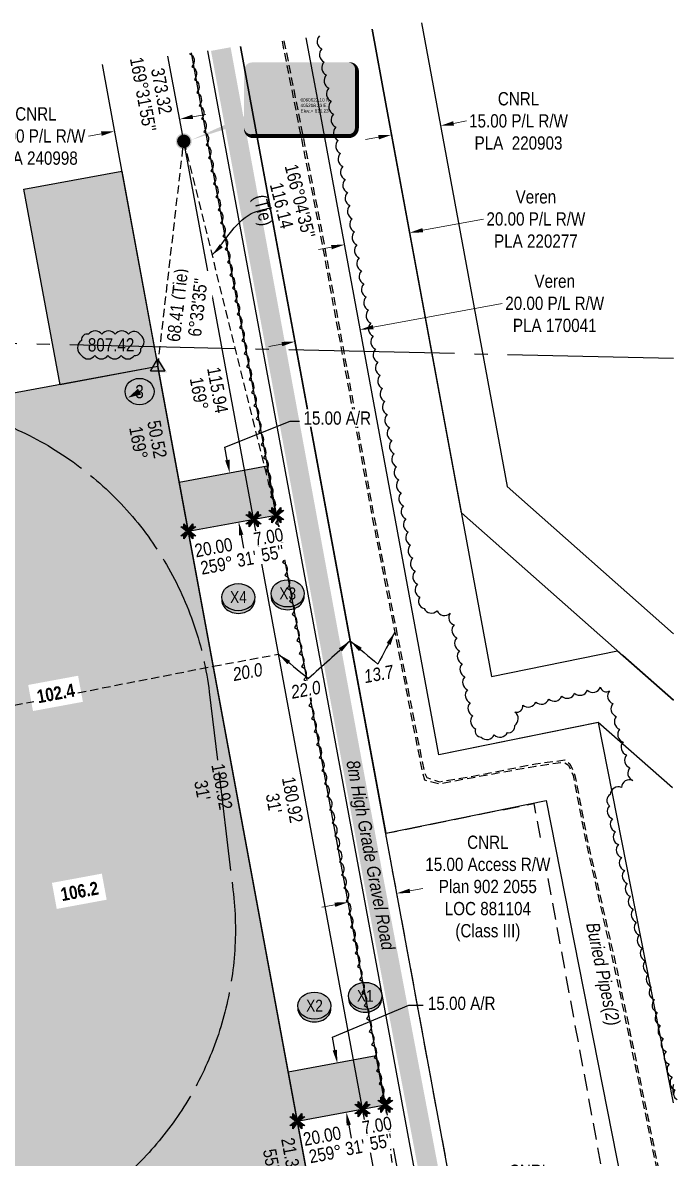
# Model space of a CAD drawing. Extents: x 401306 to 418331, y 6045711 to 6071172.
# Drawn here: x 407156 to 407649, y 6060097 to 6060953 of the extents above; entities that cross this region are included whole.
import ezdxf
from ezdxf.enums import TextEntityAlignment as Align

# ---------------------------------------------------------------- set-up
doc = ezdxf.new("R2018")
doc.units = 0
doc.header["$LTSCALE"] = 5
doc.header["$PDSIZE"] = 0.5
for name, pattern in [('0', [1, 1, 0]), ('foc-ACCESSROAD', [3.75, 2.5, -1.25]), ('foc-BUFFER', [16.75, 15, -1.75]), ('foc-QUARTERLINE', [33, 25, -3, 2, -3]), ('foc-TIELINE', [1.875, 1.25, -0.625]), ('UG_PIPE', [1.875, 1.25, -0.625])]:
    doc.linetypes.add(name, pattern=pattern)
doc.layers.get('Defpoints').update_dxf_attribs({"color": 9})
for name, color, linetype in [('AS-PIPE-UG', 44, 'UG_PIPE'), ('AS-PIPE-UG-T', 44, 'Continuous'), ('AS-ROADS', 254, 'Continuous'), ('AUX-BUFFER', 7, 'foc-BUFFER'), ('C-RW', 13, 'Continuous'), ('DETAIL-T', 7, 'Continuous'), ('F-AR', 190, 'foc-ACCESSROAD'), ('F-RW', 190, 'Continuous'), ('F-WS', 190, 'foc-ACCESSROAD'), ('L-BD', 7, 'Continuous'), ('L-BD1', 253, 'Continuous'), ('L-MON', 1, 'Continuous'), ('L-QSEC', 8, 'foc-QUARTERLINE'), ('L-TIE', 7, 'foc-TIELINE'), ('P-CROSSINGS', 250, 'Continuous'), ('P-ELEVATION', 7, 'Continuous'), ('P-PROPOSED', 10, 'Continuous'), ('P-PROPOSED-H', 21, 'Continuous'), ('P-TEMP-H', 41, 'Continuous'), ('P-TEMP_LOG DECK', 46, 'Continuous'), ('P-TXT', 4, 'Continuous'), ('T-BUSH', 110, '0'), ('T-TIE', 201, 'foc-TIELINE')]:
    doc.layers.add(name, color=color, linetype=linetype)
for name, color, linetype, lineweight in [('C-RW-T', 13, 'Continuous', 9), ('F-AR-T', 190, 'Continuous', 9), ('F-RW-T', 190, 'Continuous', 9), ('T-TEXT', 48, 'Continuous', 18), ('T-TIE-T', 201, 'Continuous', 18)]:
    doc.layers.add(name, color=color, linetype=linetype, lineweight=lineweight)
doc.styles.add('80', font='ARIALN.TTF', dxfattribs={"height": 10})
doc.styles.add('80CG', font='ARIALN.TTF', dxfattribs={"height": 10})
doc.styles.add('80L', font='ARIALN.TTF', dxfattribs={"height": 10})
doc.styles.add('80LS', font='ARIALNI.TTF', dxfattribs={"height": 10})
doc.styles.add('BOLD', font='ARIALNB.TTF')
doc.styles.add('Crossing', font='ARIALN.TTF', dxfattribs={"height": 10})
doc.styles.get("Standard").update_dxf_attribs({"font": 'ARIALN.TTF'})
doc.dimstyles.new('Compass 5 000', dxfattribs={"dimscale": 5, "dimtxt": 9, "dimasz": 2, "dimexe": 0.2, "dimexo": 0.0625, "dimgap": 0.5, "dimtad": 0, "dimtih": 1, "dimtoh": 1, "dimzin": 0, "dimdsep": 46, "dimtxsty": '80CG', "dimcen": 0.1, "dimse1": 1, "dimse2": 1, "dimclrd": 256, "dimclrt": 256, "dimaunit": 1, "dimadec": 4, "dimazin": 0, "dimtfac": 0.06, "dimtofl": 0, "dimtmove": 0, "dimatfit": 1, "dimfxl": 0.2, "dimtolj": 1, "dimtzin": 0, "dimlwd": -1, "dimarcsym": 0})

# ---------------------------------------------------------------- blocks, each defined once
blk = doc.blocks.new('fdia')
at = {"color": 255, "const_width": 1}
blk.add_lwpolyline([(-0.5, 0, 1), (0.5, 0, 1)], format="xyb", close=True, dxfattribs=at)
blk = doc.blocks.new('Fdiaa')
blk.add_blockref('fdia', (0, 0))
blk = doc.blocks.new('fdib')
at = {"color": 1, "const_width": 1.6}
blk.add_lwpolyline([(-0.4, 0, 1), (0.4, 0, 1)], format="xyb", close=True, dxfattribs=at)
at = {"color": 1}
blk.add_circle((0, 0), 0.8, dxfattribs=at)
blk = doc.blocks.new('Fdibb')
blk.add_blockref('fdib', (0, 0))
blk = doc.blocks.new('fdicc')
for name in ['Fdibb', 'Fdiaa']:
    blk.add_blockref(name, (0, 0))
blk = doc.blocks.new('FDI')
blk.add_blockref('fdicc', (0, 0))
blk = doc.blocks.new('*D72')
at = {"layer": 'Defpoints', "color": 0, "transparency": 16777216}
for p in [(407271.97, 6060890.07), (407222.82, 6060880.98), (407224.71, 6060870.76)]:
    blk.add_point(p, dxfattribs=at)
at = {"layer": 'F-RW-T', "transparency": 16777216}
for p, q in [((407283.69, 6060881.67), (407293.52, 6060883.49)), ((407214.88, 6060868.94), (407205.05, 6060867.12))]:
    blk.add_line(p, q, dxfattribs=at)
for points in [[(407283.39, 6060883.31), (407283.99, 6060880.03), (407273.86, 6060879.85)], [(407214.58, 6060870.58), (407215.18, 6060867.3), (407224.71, 6060870.76)]]:
    blk.add_solid(points, dxfattribs=at)
at = {"layer": 'F-RW-T', "transparency": 16777216, "insert": (407165.51, 6060867.12), "char_height": 10, "attachment_point": 5, "style": '80CG'}
blk.add_mtext('\\A1;CNRL\\P20.00 P/L R/W\\PPLA 240998', dxfattribs=at)
blk = doc.blocks.new('*D73')
at = {"layer": 'Defpoints', "color": 0, "linetype": 'Continuous', "transparency": 16777216}
for p in [(407402.19, 6060184.74), (407419.4, 6060187.92), (407444.54, 6060051.73)]:
    blk.add_point(p, dxfattribs=at)
at = {"layer": 'F-RW-T', "transparency": 16777216}
for p, q in [((407454.37, 6060053.54), (407498.8, 6060061.75)), ((407417.5, 6060046.74), (407407.67, 6060044.92))]:
    blk.add_line(p, q, dxfattribs=at)
at = {"layer": 'F-RW-T', "linetype": 'Continuous', "transparency": 16777216}
for points in [[(407454.07, 6060055.18), (407454.68, 6060051.91), (407444.54, 6060051.73)], [(407417.2, 6060048.38), (407417.81, 6060045.1), (407427.34, 6060048.55)]]:
    blk.add_solid(points, dxfattribs=at)
at = {"layer": 'F-RW-T', "linetype": 'Continuous', "transparency": 16777216, "insert": (407537.57, 6060061.75), "char_height": 10, "attachment_point": 5, "style": '80CG'}
blk.add_mtext('\\A1;CNRL\\P7.00 P/L R/W\\PPlan 902 2055\\PPLA 890721', dxfattribs=at)
blk = doc.blocks.new('*D74')
at = {"layer": 'Defpoints', "color": 0, "linetype": 'Continuous', "transparency": 16777216}
for p in [(407437.49, 6060296.37), (407475.81, 6060088.81), (407438.95, 6060082)]:
    blk.add_point(p, dxfattribs=at)
at = {"layer": 'F-AR-T', "transparency": 16777216}
for p, q in [((407447.32, 6060298.19), (407457.16, 6060300)), ((407390.8, 6060287.75), (407380.96, 6060285.94))]:
    blk.add_line(p, q, dxfattribs=at)
at = {"layer": 'F-AR-T', "linetype": 'Continuous', "transparency": 16777216}
for points in [[(407447.02, 6060299.83), (407447.63, 6060296.55), (407437.49, 6060296.37)], [(407390.49, 6060289.39), (407391.1, 6060286.11), (407400.63, 6060289.57)]]:
    blk.add_solid(points, dxfattribs=at)
at = {"layer": 'F-AR-T', "linetype": 'Continuous', "transparency": 16777216, "insert": (407506.11, 6060300), "char_height": 10, "attachment_point": 5, "style": '80CG'}
blk.add_mtext('\\A1;CNRL\\P15.00 Access R/W\\PPlan 902 2055\\PLOC 881104\\P(Class III)', dxfattribs=at)
blk = doc.blocks.new('*D76')
at = {"layer": 'Defpoints', "color": 0, "linetype": 'Continuous', "transparency": 16777216}
for p in [(407468.58, 6060885.09), (407431.71, 6060878.28), (407470.47, 6060874.89)]:
    blk.add_point(p, dxfattribs=at)
at = {"layer": 'F-RW-T', "transparency": 16777216}
for p, q in [((407480.3, 6060876.7), (407490.13, 6060878.52)), ((407423.76, 6060866.26), (407413.92, 6060864.45))]:
    blk.add_line(p, q, dxfattribs=at)
at = {"layer": 'F-RW-T', "linetype": 'Continuous', "transparency": 16777216}
for points in [[(407480, 6060878.34), (407480.6, 6060875.06), (407470.47, 6060874.89)], [(407423.45, 6060867.9), (407424.06, 6060864.62), (407433.59, 6060868.08)]]:
    blk.add_solid(points, dxfattribs=at)
at = {"layer": 'F-RW-T', "linetype": 'Continuous', "transparency": 16777216, "insert": (407529.22, 6060878.52), "char_height": 10, "attachment_point": 5, "style": '80CG'}
blk.add_mtext('\\A1;CNRL\\P15.00 P/L R/W\\PPLA  220903', dxfattribs=at)
blk = doc.blocks.new('*D77')
at = {"layer": 'C-RW-T', "transparency": 16777216}
for p, q in [((407457.04, 6060796.13), (407502.77, 6060804.58)), ((407388.23, 6060783.43), (407378.39, 6060781.61))]:
    blk.add_line(p, q, dxfattribs=at)
at = {"layer": 'C-RW-T', "linetype": 'Continuous', "transparency": 16777216}
for points in [[(407456.74, 6060797.77), (407457.34, 6060794.5), (407447.21, 6060794.32)], [(407387.92, 6060785.07), (407388.53, 6060781.79), (407398.06, 6060785.24)]]:
    blk.add_solid(points, dxfattribs=at)
at = {"layer": 'Defpoints', "color": 0, "linetype": 'Continuous', "transparency": 16777216}
for p in [(407446.84, 6060796.33), (407447.21, 6060794.32), (407397.69, 6060787.26)]:
    blk.add_point(p, dxfattribs=at)
at = {"layer": 'C-RW-T', "linetype": 'Continuous', "transparency": 16777216, "insert": (407542.31, 6060804.58), "char_height": 10, "attachment_point": 5, "style": '80CG'}
blk.add_mtext('\\A1;Veren\\P20.00 P/L R/W\\PPLA 220277', dxfattribs=at)
blk = doc.blocks.new('*D78')
at = {"layer": 'C-RW-T', "transparency": 16777216}
for p, q in [((407419.71, 6060723.07), (407516.96, 6060741.02)), ((407350.89, 6060710.36), (407341.06, 6060708.55))]:
    blk.add_line(p, q, dxfattribs=at)
at = {"layer": 'C-RW-T', "linetype": 'Continuous', "transparency": 16777216}
for points in [[(407419.4, 6060724.71), (407420.01, 6060721.43), (407409.87, 6060721.25)], [(407350.59, 6060712), (407351.19, 6060708.72), (407360.72, 6060712.18)]]:
    blk.add_solid(points, dxfattribs=at)
at = {"layer": 'Defpoints', "color": 0, "linetype": 'Continuous', "transparency": 16777216}
for p in [(407409.87, 6060721.25), (407414.51, 6060696.13), (407365.36, 6060687.05)]:
    blk.add_point(p, dxfattribs=at)
at = {"layer": 'C-RW-T', "linetype": 'Continuous', "transparency": 16777216, "insert": (407556.5, 6060741.02), "char_height": 10, "attachment_point": 5, "style": '80CG'}
blk.add_mtext('\\A1;Veren\\P20.00 P/L R/W\\PPLA 170041', dxfattribs=at)
blk = doc.blocks.new('xing2')
h = blk.add_hatch(color=50)
h.dxf.hatch_style = 1
edge = h.paths.add_edge_path()
edge.add_ellipse((0, 0), major_axis=(-12.5, 0), ratio=0.816297, start_angle=0, end_angle=360)
h = blk.add_hatch(color=250)
h.dxf.hatch_style = 1
edge = h.paths.add_edge_path()
edge.add_ellipse((0, -2.05), major_axis=(-12.5, 0), ratio=0.816297, start_angle=0, end_angle=180)
edge.add_line((12.5, -2.05), (12.5, 0))
edge.add_ellipse((0, 0), major_axis=(-12.5, 0), ratio=0.816297, start_angle=0, end_angle=180, ccw=False)
edge.add_line((-12.5, 0), (-12.5, -2.05))
at = {"color": 250}
blk.add_ellipse((0, 0), major_axis=(-12.5, 0), ratio=0.816297, dxfattribs=at)
blk.add_ellipse((0, -2.05), major_axis=(-12.5, 0), ratio=0.816297, start_param=0, end_param=3.141593, dxfattribs=at)
at = {"color": 250, "style": 'Crossing'}
blk.add_attdef('CROSSING', text='', height=9, dxfattribs=at).set_placement((0.09, 0.02), align=Align.MIDDLE_CENTER)
at = {"color": 250, "style": 'Crossing', "flags": 1}
for tag, p in [('OWNER', (0.09, -12.49)), ('DESCRIPTION', (0.09, -25.77)), ('LOCATION', (0.09, -39.3)), ('DWG_REF', (0.09, -52.84))]:
    blk.add_attdef(tag, text='', height=9, dxfattribs=at).set_placement(p, align=Align.MIDDLE_CENTER)
blk = doc.blocks.new('wa')
at = {"layer": 'P-ELEVATION'}
h = blk.add_hatch(color=111, dxfattribs=at)
h.dxf.hatch_style = 1
edge = h.paths.add_edge_path()
edge.add_arc((-17.35, -4.5), 6.1, 215, 325)
edge.add_arc((-7.35, -4.5), 6.1, 215, 325)
edge.add_arc((2.65, -4.5), 6.1, 215, 325)
edge.add_arc((12.65, -4.5), 6.1, 215, 325)
edge.add_arc((18.14, -3.7), 4.32, 263.43363, 373.43363)
edge.add_arc((18.85, 2.3), 6.1, 305, 415)
edge.add_arc((17.45, 4.39), 5.69, 30.69553, 140.69553)
edge.add_arc((8.05, 4.5), 6.1, 35, 145)
edge.add_arc((-1.95, 4.5), 6.1, 35, 145)
edge.add_arc((-11.95, 4.5), 6.1, 35, 145)
edge.add_arc((-18.04, 3.81), 4.33, 75.42608, 185.42608)
edge.add_arc((-18.36, -2.3), 6.96, 125, 235)
at = {"color": 240, "flags": 128}
blk.add_lwpolyline([(-22.35, -8, 0.520567), (-12.35, -8, 0.520567), (-2.35, -8, 0.520567), (7.65, -8, 0.520567), (17.65, -8, 0.520567), (22.35, -2.7, 0.520567), (22.35, 7.3, 0.520567), (13.05, 8, 0.520567), (3.05, 8, 0.520567), (-6.95, 8, 0.520567), (-16.95, 8, 0.520567), (-22.35, 3.4, 0.520567)], format="xyb", close=True, dxfattribs=at)
at = {"layer": 'P-ELEVATION', "color": 240, "flags": 128}
blk.add_lwpolyline([(0, 0, 12.5, 0, 0), (-12.42, -6.43, 0, 0, 0)], format="xyseb", dxfattribs=at)
at = {"layer": 'P-ELEVATION', "color": 240, "style": '80'}
blk.add_attdef('ELEVATION', text='', height=10, dxfattribs=at).set_placement((0, 0), align=Align.MIDDLE_CENTER)
blk = doc.blocks.new('Induction_Bend_No')
at = {"layer": 'P-ELEVATION'}
h = blk.add_hatch(color=111, dxfattribs=at)
h.dxf.hatch_style = 1
edge = h.paths.add_edge_path()
edge.add_ellipse((0, 0), major_axis=(-10.94, 0), ratio=0.913794, start_angle=0, end_angle=360)
at = {"layer": 'P-ELEVATION', "color": 7, "flags": 128}
blk.add_lwpolyline([(0, 0, 5, 0, 0), (-8.54, -4.54, 0, 0, 0)], format="xyseb", dxfattribs=at)
at = {"layer": 'P-ELEVATION', "color": 7}
blk.add_ellipse((0, 0), major_axis=(-10.94, 0), ratio=0.913794, dxfattribs=at)
at = {"layer": 'P-ELEVATION', "style": '80'}
blk.add_attdef('BEND', text='', height=10, dxfattribs=at).set_placement((0, 0), align=Align.MIDDLE_CENTER)
blk = doc.blocks.new('*U81')
h = blk.add_hatch(color=254)
edge = h.paths.add_edge_path()
edge.add_line((-36.5, -28.5), (36.5, -28.5))
edge.add_arc((36.5, -22.5), 6, 270, 360)
edge.add_line((42.5, -22.5), (42.5, 21))
edge.add_arc((36.5, 21), 6, 0, 90)
edge.add_line((36.5, 27), (-36.5, 27))
edge.add_arc((-36.5, 21), 6, 90, 180)
edge.add_line((-42.5, 21), (-42.5, -22.5))
edge.add_arc((-36.5, -22.5), 6, 180, 270)
at = {"color": 1, "flags": 128}
blk.add_lwpolyline([(-36.5, -28.5, 3, 3, 0), (36.5, -28.5, 3, 3, 0.414214), (42.5, -22.5, 3, 3, 0), (42.5, 21, 3, 0, 0.414214), (36.5, 27, 0, 0, 0), (-36.5, 27, 0, 0, 0.414214), (-42.5, 21, 0, 0, 0), (-42.5, -22.5, 0, 3, 0.414214)], format="xyseb", close=True, dxfattribs=at)
blk.add_lwpolyline([(-82.63, -31.52, 0, 10, 0), (0, 0, 5, 5, 0)], format="xyseb", dxfattribs=at)
at = {"color": 1, "lineweight": 30, "flags": 104}
blk.add_attdef('ENTER_TEXT', text='', height=10, dxfattribs=at).set_placement((-0.35, 0), align=Align.MIDDLE_CENTER)
blk = doc.blocks.new('TEMP')
h = blk.add_hatch(color=255)
h.dxf.hatch_style = 1
h.paths.add_polyline_path([(0, 0.25), (-0.67, 1.15), (-0.67, 0.67), (-1.15, 0.67), (-0.25, 0), (-1.15, -0.67), (-0.67, -0.67), (-0.67, -1.15), (0, -0.25), (0.67, -1.15), (0.67, -0.67), (1.15, -0.67), (0.25, 0), (1.15, 0.67), (0.67, 0.67), (0.67, 1.15)])
h.paths.add_polyline_path([(0.57, 0.85), (0.57, 0.57), (0.85, 0.57), (0.08, 0), (0.85, -0.57), (0.57, -0.57), (0.57, -0.85), (0, -0.08), (-0.57, -0.85), (-0.57, -0.57), (-0.85, -0.57), (-0.08, 0), (-0.85, 0.57), (-0.57, 0.57), (-0.57, 0.85), (0, 0.08)], flags=16)
h = blk.add_hatch(color=1)
h.dxf.hatch_style = 1
h.paths.add_polyline_path([(0, 0.08), (-0.57, 0.85), (-0.57, 0.57), (-0.85, 0.57), (-0.08, 0), (-0.85, -0.57), (-0.57, -0.57), (-0.57, -0.85), (0, -0.08), (0.57, -0.85), (0.57, -0.57), (0.85, -0.57), (0.08, 0), (0.85, 0.57), (0.57, 0.57), (0.57, 0.85)])
at = {"color": 1}
for p, q in [((-0.08, 0), (0.08, 0)), ((0, 0.08), (0, -0.08))]:
    blk.add_line(p, q, dxfattribs=at)
at = {"color": 255, "flags": 128}
blk.add_lwpolyline([(-0.25, 0), (-1.15, 0.67), (-0.67, 0.67), (-0.67, 1.15), (0, 0.25), (0.67, 1.15), (0.67, 0.67), (1.15, 0.67), (0.25, 0), (1.15, -0.67), (0.67, -0.67), (0.67, -1.15), (0, -0.25), (-0.67, -1.15), (-0.67, -0.67), (-1.15, -0.67)], close=True, dxfattribs=at)
at = {"color": 1, "flags": 128}
blk.add_lwpolyline([(-0.08, 0), (-0.85, 0.57), (-0.57, 0.57), (-0.57, 0.85), (0, 0.08), (0.57, 0.85), (0.57, 0.57), (0.85, 0.57), (0.08, 0), (0.85, -0.57), (0.57, -0.57), (0.57, -0.85), (0, -0.08), (-0.57, -0.85), (-0.57, -0.57), (-0.85, -0.57)], close=True, dxfattribs=at)
blk = doc.blocks.new('TRIA')
blk.add_hatch(color=255).paths.add_polyline_path([(-0.04, 1.52), (-1.47, -0.87), (1.39, -0.87)])
blk = doc.blocks.new('TRIAA')
blk.add_blockref('TRIA', (0, 0))
blk = doc.blocks.new('TRIB')
at = {"color": 1}
blk.add_lwpolyline([(-1.12, -0.67), (-0.04, 1.13), (1.04, -0.67)], close=True, dxfattribs=at)
blk = doc.blocks.new('TRIBB')
blk.add_blockref('TRIB', (0, 0))
blk = doc.blocks.new('TRICC')
for name in ['TRIAA', 'TRIBB']:
    blk.add_blockref(name, (0, 0))
blk = doc.blocks.new('plspike')
blk.add_blockref('TRICC', (0, 0))

msp = doc.modelspace()

# ---------------------------------------------------------------- hatches: boundary and pattern name
at = {"layer": 'P-PROPOSED-H'}
h = msp.add_hatch(color=256, dxfattribs=at)
h.dxf.hatch_style = 1
h.paths.add_polyline_path([(406822.727, 6059970.603), (407372.195, 6060072.13), (407257.41, 6060693.353), (406707.942, 6060591.827)])
h = msp.add_hatch(color=256, dxfattribs=at)
h.dxf.hatch_style = 1
h.paths.add_polyline_path([(407273.538, 6060606.067), (407280.349, 6060569.207), (407346.698, 6060581.466), (407339.887, 6060618.327)])
h = msp.add_hatch(color=256, dxfattribs=at)
h.dxf.hatch_style = 1
h.paths.add_polyline_path([(407355.686, 6060161.48), (407362.496, 6060124.619), (407428.845, 6060136.879), (407422.035, 6060173.739)])
at = {"layer": 'P-TEMP-H'}
h = msp.add_hatch(color=256, dxfattribs=at)
h.dxf.hatch_style = 1
h.paths.add_polyline_path([(407257.41, 6060693.353), (407183.689, 6060679.732), (407156.446, 6060827.174), (407230.167, 6060840.795)])

# ---------------------------------------------------------------- linework, layer by layer
at = {"layer": 'AS-PIPE-UG', "flags": 128}
for points in [[(407350.982, 6060938.765), (407368.302, 6060851.426), (407378.721, 6060798.891), (407418.568, 6060581.874), (407456.598, 6060387.876), (407458.428, 6060381.801), (407469.348, 6060378.901), (407496.466, 6060383.986), (407542.393, 6060392.271), (407563.336, 6060395.346), (407566.823, 6060392.916), (407570.473, 6060385.041), (407579.448, 6060337.851), (407601.933, 6060238.236), (407624.091, 6060133.276), (407645.421, 6060030.234), (407645.956, 6060027.795)], [(407352.476, 6060938.961), (407370.163, 6060849.825), (407380.203, 6060799.221), (407419.941, 6060581.941), (407458.103, 6060387.994), (407460.123, 6060383.709), (407469.683, 6060380.466), (407496.256, 6060384.879), (407542.063, 6060393.979), (407564.073, 6060396.859), (407567.938, 6060393.876), (407571.783, 6060385.264), (407580.711, 6060337.984), (407603.516, 6060238.286), (407625.363, 6060133.611), (407645.956, 6060033.019)]]:
    msp.add_lwpolyline(points, dxfattribs=at)
at = {"layer": 'AS-ROADS', "const_width": 14.994, "flags": 128}
msp.add_lwpolyline([(407502.311, 6059768.532), (407502.376, 6059769.989), (407497.621, 6059887.154), (407481.633, 6059980.701), (407419.011, 6060311.724), (407304.842, 6060932.703)], dxfattribs=at)
at = {"layer": 'C-RW'}
for points in [[(407418.875, 6060947.683), (407429.293, 6060891.35), (407508.96, 6060459.833), (407603.829, 6060479.143), (407645.956, 6060441.84)], [(407645.153, 6060375.795), (407589.364, 6060425.196), (407469.053, 6060400.707), (407380.148, 6060882.261), (407369.254, 6060941.165)]]:
    msp.add_lwpolyline(points, dxfattribs=at)
at = {"layer": 'C-RW', "flags": 128}
for points in [[(407645.956, 6060138.505), (407589.416, 6060425.206), (407469.106, 6060400.716), (407380.166, 6060882.269), (407369.274, 6060941.168)], [(407282.417, 6060929.758), (407294.14, 6060866.367), (407475.217, 6059885.568), (407478.268, 6059768.532)], [(407294.822, 6060931.387), (407306.426, 6060868.639), (407487.682, 6059886.868), (407490.767, 6059768.532)], [(407319.633, 6060934.647), (407330.999, 6060873.189), (407429.146, 6060341.578), (407550.11, 6060366.201), (407620.688, 6060008.322), (407496.554, 6059976.461), (407512.612, 6059889.483), (407515.765, 6059768.532)]]:
    msp.add_lwpolyline(points, dxfattribs=at)
at = {"layer": 'F-AR', "linetype": 'Continuous', "flags": 128}
for points in [[(407282.417, 6060929.758), (407294.14, 6060866.367), (407475.217, 6059885.568), (407478.268, 6059768.532)], [(407515.764, 6059768.532), (407512.611, 6059889.483), (407330.999, 6060873.184), (407319.632, 6060934.646)]]:
    msp.add_lwpolyline(points, dxfattribs=at)
at = {"layer": 'F-RW'}
for points in [[(407456.106, 6060952.574), (407466.168, 6060898.169), (407466.168, 6060898.169), (407520.686, 6060602.87), (407645.956, 6060491.933)], [(407645.956, 6060441.839), (407607.864, 6060475.57), (407486.334, 6060583.188), (407429.293, 6060891.35), (407429.293, 6060891.35), (407429.293, 6060891.35), (407418.875, 6060947.683)], [(407460.749, 6059768.532), (407457.766, 6059883.741), (407276.938, 6060863.191), (407265.05, 6060927.476)], [(407215.429, 6060920.958), (407231.075, 6060835.881), (407407.966, 6059878.537), (407410.753, 6059768.532)]]:
    msp.add_lwpolyline(points, dxfattribs=at)
at = {"layer": 'F-RW', "flags": 128}
msp.add_lwpolyline([(407460.769, 6059768.532), (407457.766, 6059883.741), (407276.938, 6060863.191), (407265.05, 6060927.476)], dxfattribs=at)
at = {"layer": 'F-WS', "flags": 128}
msp.add_lwpolyline([(407551.298, 6060307.42), (407605.729, 6060013.483), (407494.392, 6059988.165), (407493.589, 6059992.514), (407488.115, 6060022.168), (407429.146, 6060341.578), (407540.801, 6060364.105), (407541.097, 6060362.512), (407545.964, 6060336.227)], dxfattribs=at)
at = {"layer": 'L-QSEC', "flags": 128}
msp.add_lwpolyline([(407645.956, 6060699.446), (406661.651, 6060721.624)], dxfattribs=at)
at = {"layer": 'L-TIE', "flags": 128}
for points in [[(407257.41, 6060693.353), (407276.938, 6060863.191), (407276.938, 6060863.191)], [(407276.938, 6060863.191), (407346.698, 6060581.466)], [(407428.845, 6060136.879), (407457.766, 6059883.741)]]:
    msp.add_lwpolyline(points, dxfattribs=at)
at = {"layer": 'P-PROPOSED'}
for points in [[(406822.727, 6059970.603), (407372.195, 6060072.13), (407257.41, 6060693.353), (406707.942, 6060591.827)], [(407273.538, 6060606.067), (407280.349, 6060569.207), (407346.698, 6060581.466), (407339.887, 6060618.327)], [(407355.686, 6060161.48), (407362.496, 6060124.619), (407428.845, 6060136.879), (407422.035, 6060173.739)]]:
    msp.add_lwpolyline(points, close=True, dxfattribs=at)
at = {"layer": 'P-TEMP_LOG DECK', "flags": 128}
msp.add_lwpolyline([(407257.41, 6060693.353), (407183.689, 6060679.732), (407156.446, 6060827.174), (407230.167, 6060840.795)], close=True, dxfattribs=at)
at = {"layer": 'P-TXT'}
for p, q in [((407307.948, 6060632.748), (407357.139, 6060652.219)), ((407357.139, 6060652.219), (407364.274, 6060652.273)), ((407309.763, 6060622.918), (407307.948, 6060632.748)), ((407320.198, 6060566.397), (407322.012, 6060556.567)), ((407389.004, 6060187.957), (407446.455, 6060212.049)), ((407446.455, 6060212.049), (407457.277, 6060212.103)), ((407390.819, 6060178.127), (407389.004, 6060187.957)), ((407401.254, 6060121.606), (407403.068, 6060111.777))]:
    msp.add_line(p, q, dxfattribs=at)
for points in [[(407311.401, 6060623.221), (407308.124, 6060622.616), (407311.577, 6060613.088)], [(407321.836, 6060566.7), (407318.559, 6060566.095), (407318.383, 6060576.227)], [(407392.457, 6060178.43), (407389.18, 6060177.825), (407392.633, 6060168.298)], [(407402.892, 6060121.909), (407399.615, 6060121.304), (407399.439, 6060131.436)]]:
    msp.add_solid(points, dxfattribs=at)
at = {"layer": 'T-BUSH', "linetype": 'Continuous', "flags": 128}
for points in [[(407379.159, 6060942.606, 0.5205671), (407380.918, 6060932.766, 0.5205671), (407382.676, 6060922.926, 0.5205671), (407384.435, 6060913.086, 0.5205671), (407386.194, 6060903.246, 0.5205671), (407387.953, 6060893.406, 0.5205671), (407389.712, 6060883.566, 0.5205671), (407391.47, 6060873.727, 0.5205671), (407393.229, 6060863.887, 0.5205671), (407394.988, 6060854.047, 0.5205671), (407396.747, 6060844.207, 0.5205671), (407398.505, 6060834.367, 0.5205671), (407400.264, 6060824.527, 0.5205671), (407402.023, 6060814.687, 0.5205671), (407403.782, 6060804.847, 0.5205671), (407405.541, 6060795.007, 0.5205671), (407407.299, 6060785.167, 0.5205671), (407409.058, 6060775.327, 0.5205671), (407410.817, 6060765.487, 0.5205671), (407412.576, 6060755.648, 0.5205671), (407414.335, 6060745.808, 0.5205671), (407416.093, 6060735.968, 0.5205671), (407417.852, 6060726.128, 0.5205671), (407419.611, 6060716.288, 0.5205671), (407421.37, 6060706.448, 0.5205671), (407423.128, 6060696.608, 0.5205671), (407424.887, 6060686.768, 0.5205671), (407426.646, 6060676.928, 0.5205671), (407428.405, 6060667.088, 0.5205671), (407430.164, 6060657.248, 0.5205671), (407431.922, 6060647.408, 0.5205671), (407433.681, 6060637.569, 0.5205671), (407435.44, 6060627.729, 0.5205671), (407437.199, 6060617.889, 0.5205671), (407438.957, 6060608.049, 0.5205671), (407440.716, 6060598.209, 0.5205671), (407442.475, 6060588.369, 0.5205671), (407444.234, 6060578.529, 0.5205671), (407445.993, 6060568.689, 0.5205671), (407447.751, 6060558.849, 0.5205671), (407449.51, 6060549.009, 0.5205671), (407451.269, 6060539.169, 0.5205671), (407453.028, 6060529.329, 0.5205671), (407454.787, 6060519.489, 0.5205671), (407458.006, 6060511.102, 0.5205671), (407467.836, 6060509.294, 0.5205671), (407477.667, 6060507.485, 0.5205671), (407480.685, 6060498.72, 0.5205671), (407482.697, 6060488.929, 0.5205671), (407484.709, 6060479.138, 0.5205671), (407486.721, 6060469.346, 0.5205671), (407488.733, 6060459.555, 0.5205671), (407490.746, 6060449.764, 0.5205671), (407492.758, 6060439.973, 0.5205671), (407494.77, 6060430.181, 0.5205671), (407496.782, 6060420.39, 0.5205671), (407501.131, 6060414.037, 0.5205671), (407510.975, 6060415.769, 0.5205671), (407520.82, 6060417.501, 0.5205671), (407526.321, 6060422.956, 0.5205671), (407526.526, 6060432.95, 0.5205671), (407532.543, 6060438.217, 0.5205671), (407542.285, 6060440.454, 0.5205671), (407552.027, 6060442.692, 0.5205671), (407561.77, 6060444.929, 0.5205671), (407571.512, 6060447.166, 0.5205671), (407581.254, 6060449.404, 0.5205671), (407590.996, 6060451.641, 0.5205671), (407597.79, 6060448.999, 0.5205671), (407600.338, 6060439.334, 0.5205671), (407602.887, 6060429.668, 0.5205671), (407605.435, 6060420.003, 0.5205671), (407607.984, 6060410.337, 0.5205671), (407610.533, 6060400.672, 0.5205671), (407613.081, 6060391.006, 0.5205671), (407615.316, 6060381.465, 0.5205671), (407606.856, 6060376.14, 0.5205671), (407598.396, 6060370.815, 0.5205671), (407597.723, 6060362.281, 0.5205671), (407599.973, 6060352.541, 0.5205671), (407602.222, 6060342.802, 0.5205671), (407604.472, 6060333.062, 0.5205671), (407606.721, 6060323.323, 0.5205671), (407608.971, 6060313.583, 0.5205671), (407611.221, 6060303.844, 0.5205671), (407613.47, 6060294.105, 0.5205671), (407615.72, 6060284.365, 0.5205671), (407617.97, 6060274.626, 0.5205671), (407620.219, 6060264.886, 0.5205671), (407622.469, 6060255.147, 0.5205671), (407624.718, 6060245.407, 0.5205671), (407626.968, 6060235.668, 0.5205671), (407629.218, 6060225.928, 0.5205671), (407631.467, 6060216.189, 0.5205671), (407633.717, 6060206.45, 0.5205671), (407635.966, 6060196.71, 0.5205671), (407638.216, 6060186.971, 0.5205671), (407640.466, 6060177.231, 0.5205671), (407642.715, 6060167.492, 0.5205671), (407644.965, 6060157.752, 0.5205671), (407647.215, 6060148.013, 0.5205671), (407648.878, 6060140.812, 0.5205671)], [(407281.321, 6060929.464, -0.5205671), (407283.112, 6060919.63, -0.5205671), (407284.904, 6060909.796, -0.5205671), (407286.695, 6060899.962, -0.5205671), (407288.487, 6060890.128, -0.5205671), (407290.279, 6060880.294, -0.5205671), (407292.07, 6060870.46, -0.5205671), (407293.862, 6060860.626, -0.5205671), (407295.653, 6060850.792, -0.5205671), (407297.445, 6060840.958, -0.5205671), (407299.236, 6060831.124, -0.5205671), (407301.028, 6060821.29, -0.5205671), (407302.82, 6060811.456, -0.5205671), (407304.611, 6060801.622, -0.5205671), (407306.403, 6060791.788, -0.5205671), (407308.194, 6060781.954, -0.5205671), (407309.986, 6060772.12, -0.5205671), (407311.777, 6060762.286, -0.5205671), (407313.569, 6060752.452, -0.5205671), (407315.361, 6060742.618, -0.5205671), (407317.152, 6060732.784, -0.5205671), (407318.944, 6060722.95, -0.5205671), (407320.735, 6060713.116, -0.5205671), (407322.533, 6060703.283, -0.5205671), (407324.338, 6060693.451, -0.5205671), (407326.144, 6060683.62, -0.5205671), (407327.949, 6060673.788, -0.5205671), (407329.755, 6060663.957, -0.5205671), (407331.56, 6060654.125, -0.5205671), (407333.366, 6060644.294, -0.5205671), (407335.171, 6060634.463, -0.5205671), (407336.977, 6060624.631, -0.5205671), (407338.782, 6060614.8, -0.5205671), (407340.588, 6060604.968, -0.5205671), (407342.393, 6060595.137, -0.5205671), (407344.199, 6060585.305, -0.5205671), (407346.004, 6060575.474, -0.5205671), (407347.793, 6060565.639, -0.5205671), (407349.582, 6060555.805, -0.5205671), (407351.372, 6060545.971, -0.5205671), (407353.161, 6060536.136, -0.5205671), (407354.951, 6060526.302, -0.5205671), (407356.74, 6060516.467, -0.5205671), (407358.53, 6060506.633, -0.5205671), (407360.319, 6060496.799, -0.5205671), (407362.108, 6060486.964, -0.5205671), (407363.898, 6060477.13, -0.5205671), (407365.687, 6060467.295, -0.5205671), (407367.477, 6060457.461, -0.5205671), (407369.274, 6060447.628, -0.5205671), (407371.224, 6060437.824, -0.5205671), (407373.174, 6060428.02, -0.5205671), (407375.124, 6060418.217, -0.5205671), (407377.074, 6060408.413, -0.5205671), (407379.024, 6060398.609, -0.5205671), (407380.975, 6060388.805, -0.5205671), (407382.925, 6060379.002, -0.5205671), (407384.875, 6060369.198, -0.5205671), (407386.825, 6060359.394, -0.5205671), (407388.775, 6060349.59, -0.5205671), (407390.725, 6060339.786, -0.5205671), (407392.494, 6060329.949, -0.5205671), (407394.19, 6060320.098, -0.5205671), (407395.886, 6060310.247, -0.5205671), (407397.582, 6060300.396, -0.5205671), (407399.277, 6060290.545, -0.5205671), (407400.973, 6060280.694, -0.5205671), (407402.669, 6060270.843, -0.5205671), (407404.365, 6060260.992, -0.5205671), (407406.06, 6060251.141, -0.5205671), (407407.756, 6060241.29, -0.5205671), (407409.452, 6060231.439, -0.5205671), (407411.148, 6060221.588, -0.5205671), (407412.888, 6060211.745, -0.5205671), (407414.764, 6060201.927, -0.5205671), (407416.64, 6060192.109, -0.5205671), (407418.516, 6060182.291, -0.5205671), (407420.392, 6060172.472, -0.5205671), (407422.268, 6060162.654, -0.5205671), (407424.144, 6060152.836, -0.5205671), (407426.02, 6060143.018, -0.5205671), (407427.773, 6060133.844, -0.5205671)]]:
    msp.add_lwpolyline(points, format="xyb", dxfattribs=at)
at = {"layer": 'T-BUSH', "flags": 128}
msp.add_lwpolyline([(407645.956, 6060152.314, 0.1288539), (407645.956, 6060144.578)], format="xyb", dxfattribs=at)
at = {"layer": 'T-TIE', "flags": 128}
msp.add_lwpolyline([(407299.142, 6060467.495), (407348.316, 6060476.574)], dxfattribs=at)

# ---------------------------------------------------------------- block references
at = {"xscale": 0.99958654, "yscale": 0.99958654, "zscale": 0.99958654}
for name, p, values in [('wa', (407222.166, 6060709.762), {'ELEVATION': '807.42'}), ('Induction_Bend_No', (407243.612, 6060674.508), {'BEND': '3'})]:
    msp.add_blockref(name, p, dxfattribs=at).add_auto_attribs(values)
at = {"layer": 'DETAIL-T'}
ref = msp.add_blockref('*U81', (407364.901, 6060895.629), dxfattribs=dict(at, xscale=0.99958654, yscale=0.99958654, zscale=0.99958654))
lines = msp.add_mtext('6060622.10 N.\\P405218.23 E.\\PElev.= 815.23', dxfattribs={"layer": '0', "color": 1, "insert": (407364.901, 6060895.629), "char_height": 2.5, "attachment_point": 1})
ref.add_attrib('ENTER_TEXT', '', (407364.901, 6060895.629), dxfattribs={"flags": 104}).embed_mtext(lines)
at = {"layer": 'L-MON'}
for name, p, xscale, yscale, zscale in [('FDI', (407276.938, 6060863.191), 4.997932699999891, 4.997932699999891, 4.997932699999891), ('plspike', (407257.41, 6060693.353), 4.997932699999978, 4.997932699999978, 4.997932699999978), ('TEMP', (407280.349, 6060569.207), 4.997932699999944, 4.997932699999944, 4.997932699999944), ('TEMP', (407362.496, 6060124.619), 4.997932699999946, 4.997932699999946, 4.997932699999946)]:
    msp.add_blockref(name, p, dxfattribs=dict(at, xscale=xscale, yscale=yscale, zscale=zscale))
at = {"layer": 'P-CROSSINGS', "xscale": 0.99958654, "yscale": 0.99958654, "zscale": 0.99958654}
for p, values in [((407318.053, 6060519.593), {'CROSSING': 'X4'}), ((407355.205, 6060522.359), {'CROSSING': 'X3'}), ((407413.65, 6060219.038), {'CROSSING': 'X1'}), ((407375.375, 6060211.621), {'CROSSING': 'X2'})]:
    msp.add_blockref('xing2', p, dxfattribs=at).add_auto_attribs(values)

# ---------------------------------------------------------------- texts
at = {"layer": 'AS-PIPE-UG-T', "insert": (407598.004, 6060236.536), "char_height": 10, "width": 78.38786, "attachment_point": 2, "rotation": 281.920361, "style": '80LS'}
msp.add_mtext('Buried Pipes(2)', dxfattribs=at)
at = {"layer": 'L-BD', "style": '80L'}
for s, height, rotation, p in [('373.32', 9.9959, 280.4776, (407260.269, 6060901.106)), ('68.41 (Tie)', 9.99587, 83.440812, (407273.357, 6060739.58)), ('115.94', 9.9959, 280.4602, (407302.537, 6060675.699)), ('169°', 9.9959, 280.4602, (407288.53, 6060673.113)), ('180.92', 9.9959, 280.4602, (407358.925, 6060366.806)), ("31'", 9.9959, 280.4602, (407344.918, 6060364.22))]:
    msp.add_text(s, height=height, rotation=rotation, dxfattribs=at).set_placement(p, align=Align.MIDDLE)
at = {"layer": 'L-BD', "insert": (407362.076, 6060849.026), "char_height": 9.99587, "width": 61.14565, "attachment_point": 1, "rotation": 283.9239, "line_spacing_factor": 0.855, "style": '80L'}
msp.add_mtext("\\pxqc;166°04'35'' 116.14 (Tie)", dxfattribs=at)
at = {"layer": 'L-BD1', "style": '80L'}
for rotation, p in [(10.4602, (407299.408, 6060557.012, 2030.11)), (10.460246, (407381.199, 6060113.383, 2030.11))]:
    msp.add_text('20.00', height=9.9959, rotation=rotation, dxfattribs=at).set_placement(p, align=Align.MIDDLE)
for s, p in [('259°', (407290.583, 6060536.439, 2030.11)), ("31'", (407317.882, 6060542.189, 2030.11)), ('259°', (407372.374, 6060092.81, 2030.11)), ("31'", (407399.673, 6060098.559, 2030.11))]:
    msp.add_text(s, height=9.9959, rotation=10.4602, dxfattribs=at).set_placement(p)
at = {"layer": 'L-BD1', "char_height": 9.99587, "attachment_point": 1, "rotation": 280.4602, "style": '80L'}
for s, insert, width, line_spacing_factor in [('\\pxqc;50.52\\P169°', (407258.565, 6060657), 35.58171, 0.855), ("\\pxqc;21.36 55''", (407360.136, 6060112.628), 28.21248, 0.9)]:
    msp.add_mtext(s, dxfattribs=dict(at, insert=insert, width=width, line_spacing_factor=line_spacing_factor))
at = {"layer": 'L-BD1', "insert": (407307.525, 6060394.648), "char_height": 9.99587, "width": 34.51956, "attachment_point": 1, "rotation": 280.4602, "line_spacing_factor": 0.9, "style": '80L', "bg_fill": 1, "box_fill_scale": 1.15, "bg_fill_color": 21, "bg_fill_transparency": 0}
msp.add_mtext("\\pxqc;180.92 31'", dxfattribs=at)
at = {"layer": 'T-TEXT', "insert": (407422.734, 6060326.099), "char_height": 10, "width": 145.8367, "attachment_point": 2, "rotation": 280.712558, "style": '80LS'}
msp.add_mtext('8m High Grade Gravel Road', dxfattribs=at)
at = {"layer": 'T-TIE-T', "char_height": 9.99568, "attachment_point": 2, "rotation": 10.460246, "style": '80L'}
for s, insert, width in [('{\\fArial Narrow|b0|i1|c0|p34;20.0}', (407324.101, 6060468.174), 26.06346), ('\\pxqc;{\\fArial Narrow|b0|i1|c0|p34;13.7}', (407422.884, 6060466.563), 22.84592)]:
    msp.add_mtext(s, dxfattribs=dict(at, insert=insert, width=width))

# ---------------------------------------------------------------- dimensions: what is measured, and where the dimension line sits
at = {"layer": 'C-RW-T', "linetype": 'Continuous'}
for base, p1, p2, text, picture, middle in [((407447.207, 6060794.319), (407397.687, 6060787.259), (407446.835, 6060796.332), 'Veren\\P20.00 P/L R/W\\PPLA 220277', '*D77', (407542.314, 6060804.578)), ((407409.873, 6060721.252), (407365.363, 6060687.054), (407414.512, 6060696.128), 'Veren\\P20.00 P/L R/W\\PPLA 170041', '*D78', (407556.503, 6060741.023))]:
    dim = msp.add_linear_dim(base=base, p1=p1, p2=p2, angle=10.460247, text=text, dimstyle='Compass 5 000', dxfattribs=at)
    dim.commit()
    dim.dimension.update_dxf_attribs({"geometry": picture, "text_midpoint": middle, "dimtype": 161})
at = {"layer": 'F-RW-T', "linetype": 'Continuous'}
dim = msp.add_linear_dim(base=(407470.466, 6060874.887), p1=(407431.706, 6060878.278), p2=(407468.583, 6060885.086), angle=10.460247, text='CNRL\\P15.00 P/L R/W\\PPLA  220903', dimstyle='Compass 5 000', dxfattribs=at)
dim.commit()
dim.dimension.update_dxf_attribs({"geometry": '*D76', "text_midpoint": (407529.22, 6060878.518), "dimtype": 161})

# ---------------------------------------------------------------- leaders
at = {"layer": 'L-BD', "path_type": 1}
msp.add_leader([(407298.195, 6060777.346), (407330.283, 6060809.833), (407343.271, 6060813.197)], dimstyle='Compass 5 000', override={"dimgap": 0.5, "dimtad": 0}, dxfattribs=at)
at = {"layer": 'T-TIE-T', "path_type": 1}
for points in [[(407435.963, 6060493.139), (407423.236, 6060469.186)], [(407402.379, 6060486.555), (407370.911, 6060458.293)], [(407402.38, 6060486.555), (407423.236, 6060469.186)], [(407348.316, 6060476.574), (407370.911, 6060458.293)]]:
    msp.add_leader(points, dimstyle='Compass 5 000', override={"dimgap": 0.5, "dimtad": 0}, dxfattribs=at)

# ---------------------------------------------------------------- next in the draw order: texts
at = {"layer": 'L-BD', "insert": (407251.231, 6060899.49), "char_height": 9.99587, "width": 60.70256, "attachment_point": 2, "rotation": 280.4776, "style": '80L', "bg_fill": 3, "box_fill_scale": 1.15, "bg_fill_color": 256, "bg_fill_true_color": 256, "bg_fill_transparency": 0}
msp.add_mtext("169°31'55''", dxfattribs=at)
at = {"layer": 'L-BD', "insert": (407282.478, 6060738.532), "char_height": 9.9959, "width": 46.38839, "attachment_point": 2, "rotation": 83.440812, "style": '80L', "bg_fill": 2}
msp.add_mtext("6°33'35''", dxfattribs=at)
at = {"layer": 'L-BD', "color": 3, "insert": (407165.5, 6060449.391), "char_height": 9.9959, "width": 28.25339, "attachment_point": 1, "rotation": 10.468617, "style": 'BOLD', "bg_fill": 2}
msp.add_mtext('102.4', dxfattribs=at)
at = {"layer": 'L-BD1', "char_height": 9.9959, "width": 21.82358, "attachment_point": 2, "rotation": 10.4602, "style": '80L', "bg_fill": 3, "box_fill_scale": 1.1, "bg_fill_color": 256, "bg_fill_transparency": 0}
for insert in [(407339.871, 6060569.964, 2030.11), (407421.662, 6060126.334, 2030.11)]:
    msp.add_mtext('7.00', dxfattribs=dict(at, insert=insert))
at = {"layer": 'P-TXT', "insert": (407367.155, 6060659.576), "char_height": 9.9959, "width": 51.18173, "attachment_point": 1, "style": '80CG', "bg_fill": 3, "box_fill_scale": 1.15, "bg_fill_color": 256, "bg_fill_true_color": 256, "bg_fill_transparency": 0}
msp.add_mtext('15.00 A/R', dxfattribs=at)
at = {"layer": 'T-TIE-T', "insert": (407367.941, 6060454.786), "char_height": 9.99568, "width": 22.49819, "attachment_point": 2, "rotation": 10.460246, "style": '80L', "bg_fill": 3, "box_fill_scale": 1.15, "bg_fill_color": 256, "bg_fill_true_color": 256, "bg_fill_transparency": 0}
msp.add_mtext('{\\fArial Narrow|b0|i1|c0|p34;22.0}', dxfattribs=at)

# ---------------------------------------------------------------- next in the draw order: linework, layer by layer
at = {"layer": 'AUX-BUFFER', "color": 251, "linetype": 'foc-BUFFER', "flags": 128}
msp.add_lwpolyline([(406760.72, 6060259.808), (406761.246, 6060412.378, -0.3607261), (406965.773, 6060657.261), (407002.634, 6060664.067, -0.432817), (407296.118, 6060448.105), (407314.023, 6060298.937, -0.3958517), (407111.275, 6060023.411), (407055.983, 6060013.203, -0.4698035)], format="xyb", close=True, dxfattribs=at)
at = {"layer": 'T-TIE', "flags": 128}
for points in [[(407197.124, 6060447.52), (407299.142, 6060467.495)], [(407048.002, 6060418.323), (407163.884, 6060441.012)]]:
    msp.add_lwpolyline(points, dxfattribs=at)

# ---------------------------------------------------------------- next in the draw order: block references
at = {"layer": 'L-MON'}
for p, xscale, yscale, zscale in [((407346.698, 6060581.466), 4.997932699999944, 4.997932699999944, 4.997932699999944), ((407329.536, 6060578.295), 4.997932699999944, 4.997932699999944, 4.997932699999944), ((407411.619, 6060133.696), 4.997932699999946, 4.997932699999946, 4.997932699999946), ((407428.845, 6060136.879), 4.997932699999946, 4.997932699999946, 4.997932699999946)]:
    msp.add_blockref('TEMP', p, dxfattribs=dict(at, xscale=xscale, yscale=yscale, zscale=zscale))

# ---------------------------------------------------------------- next in the draw order: texts
at = {"layer": 'L-BD1', "char_height": 9.9959, "width": 16.662, "attachment_point": 1, "rotation": 10.4602, "style": '80L', "bg_fill": 3, "box_fill_scale": 1.15, "bg_fill_color": 256, "bg_fill_true_color": 256, "bg_fill_transparency": 0}
for insert in [(407334.546, 6060556.028, 2030.11), (407416.337, 6060112.398, 2030.11)]:
    msp.add_mtext("55''", dxfattribs=dict(at, insert=insert))

# ---------------------------------------------------------------- next in the draw order: dimensions: what is measured, and where the dimension line sits
at = {"layer": 'F-RW-T'}
dim = msp.add_linear_dim(base=(407224.712, 6060870.761), p1=(407271.967, 6060890.071), p2=(407222.821, 6060880.983), angle=190.477497, text='CNRL\\P20.00 P/L R/W\\PPLA 240998', dimstyle='Compass 5 000', dxfattribs=at)
dim.commit()
dim.dimension.update_dxf_attribs({"geometry": '*D72', "text_midpoint": (407165.505, 6060867.124), "dimtype": 161})

# ---------------------------------------------------------------- next in the draw order: texts
at = {"layer": 'L-BD', "color": 3, "insert": (407183.405, 6060300.223), "char_height": 9.9959, "width": 28.25339, "attachment_point": 1, "rotation": 10.468617, "style": 'BOLD', "bg_fill": 2}
msp.add_mtext('106.2', dxfattribs=at)

# ---------------------------------------------------------------- next in the draw order: dimensions: what is measured, and where the dimension line sits
at = {"layer": 'F-AR-T', "linetype": 'Continuous'}
dim = msp.add_linear_dim(base=(407437.49, 6060296.374), p1=(407438.951, 6060082.003), p2=(407475.811, 6060088.808), angle=10.460246, text='CNRL\\P15.00 Access R/W\\PPlan 902 2055\\PLOC 881104\\P(Class III)', dimstyle='Compass 5 000', dxfattribs=at)
dim.commit()
dim.dimension.update_dxf_attribs({"geometry": '*D74', "text_midpoint": (407506.111, 6060300.005), "dimtype": 161})
at = {"layer": 'F-RW-T', "linetype": 'Continuous'}
dim = msp.add_linear_dim(base=(407444.54, 6060051.729), p1=(407402.194, 6060184.744), p2=(407419.396, 6060187.92), angle=10.460246, text='CNRL\\P7.00 P/L R/W\\PPlan 902 2055\\PPLA 890721', dimstyle='Compass 5 000', dxfattribs=at)
dim.commit()
dim.dimension.update_dxf_attribs({"geometry": '*D73', "text_midpoint": (407537.567, 6060061.747), "dimtype": 161})

# ---------------------------------------------------------------- next in the draw order: texts
at = {"layer": 'P-TXT', "insert": (407460.953, 6060218.449), "char_height": 9.9959, "width": 51.18173, "attachment_point": 1, "style": '80CG', "bg_fill": 3, "box_fill_scale": 1.15, "bg_fill_color": 256, "bg_fill_true_color": 256, "bg_fill_transparency": 0}
msp.add_mtext('15.00 A/R', dxfattribs=at)

doc.saveas('drawing.dxf')
